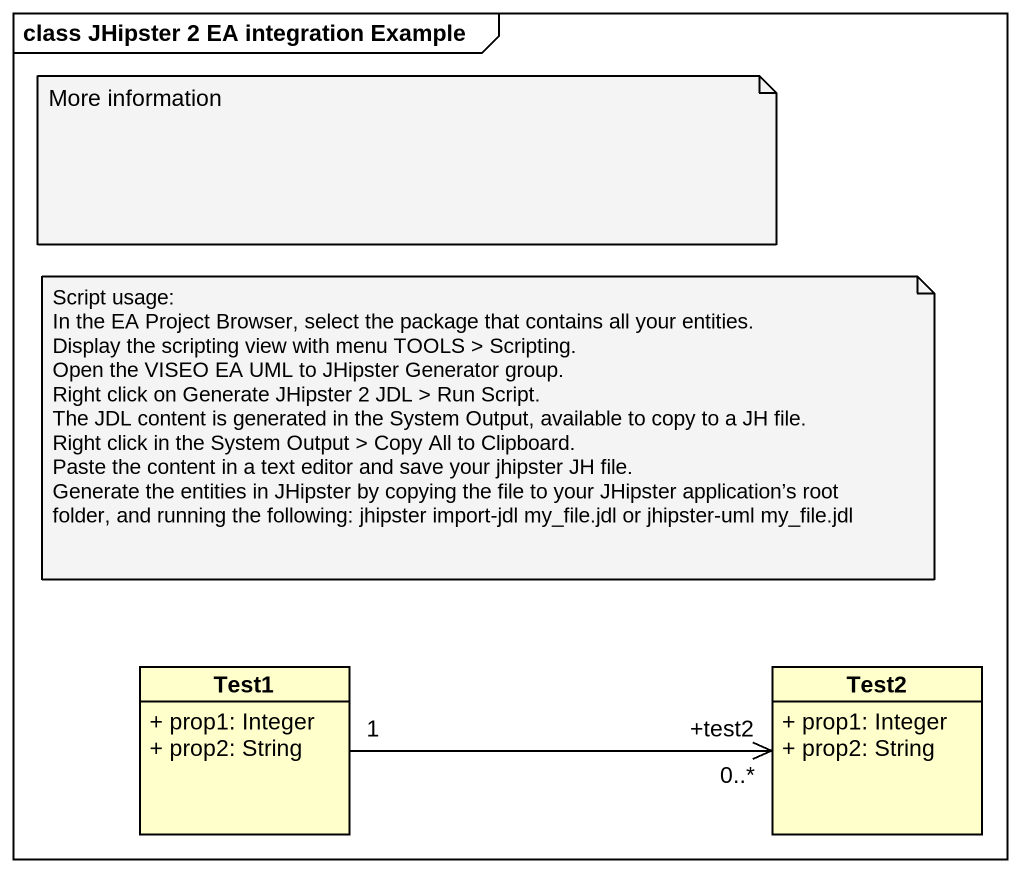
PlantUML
@startuml
mainframe class JHipster 2 EA integration Example
hide circle
hide empty members
skinparam classAttributeIconSize 0
class Test1 {
  + prop1: Integer
  + prop2: String
}
class Test2 {
  + prop1: Integer
  + prop2: String
}
Test1 "1" -right-> "+test2\n0..*" Test2
note as N1
  More information
end note
note as N2
  Script usage:
  In the EA Project Browser, select the package that contains all your entities.
  Display the scripting view with menu TOOLS > Scripting.
  Open the VISEO EA UML to JHipster Generator group.
  Right click on Generate JHipster 2 JDL > Run Script.
  The JDL content is generated in the System Output, available to copy to a JH file.
  Right click in the System Output > Copy All to Clipboard.
  Paste the content in a text editor and save your jhipster JH file.
  Generate the entities in JHipster by copying the file to your JHipster application’s root folder, and running the following: jhipster import-jdl my_file.jdl or jhipster-uml my_file.jdl
end note
@enduml
